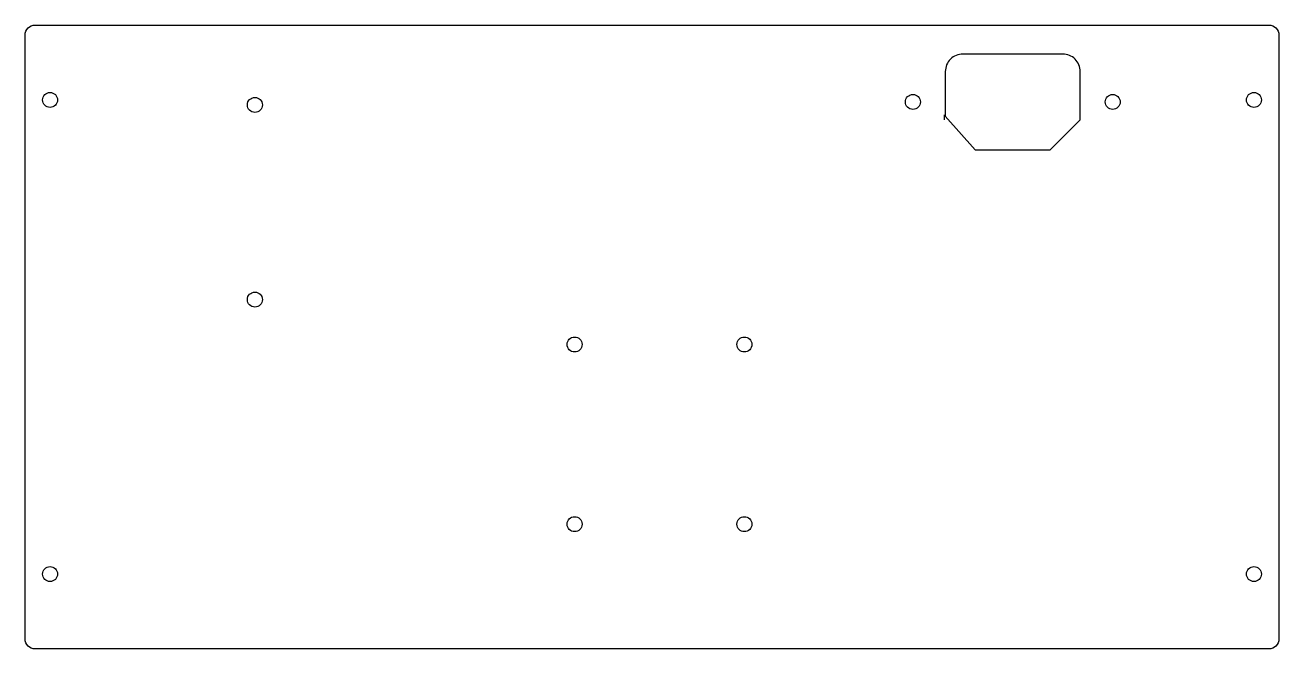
# Model space of a CAD drawing. Header units: millimetres. Extents: x 0 to 251, y -125 to 0.
import ezdxf

# ---------------------------------------------------------------- set-up
doc = ezdxf.new("R2010")
doc.units = ezdxf.units.MM
doc.layers.get('0').update_dxf_attribs({"linetype": 'CONTINUOUS'})

msp = doc.modelspace()

# ---------------------------------------------------------------- linework, layer by layer
msp.add_line((184, -18), (184, -19))
for points in [[(2, 0), (249, 0, -0.414214), (251, -2), (251, -123, -0.414214), (249, -125), (2, -125, -0.414214), (0, -123), (0, -2, -0.414214)], [(190.22, -25), (205.22, -25), (211.22, -19), (211.22, -9.3, 0.414214), (207.72, -5.8), (187.72, -5.8, 0.414214), (184.22, -9.3), (184.22, -18.25)]]:
    msp.add_lwpolyline(points, format="xyb", close=True)
for centre in [(5, -15), (46, -16), (177.72, -15.4), (217.72, -15.4), (246, -15), (46, -55), (110, -64), (144, -64), (110, -100), (144, -100), (5, -110), (246, -110)]:
    msp.add_circle(centre, 1.5)

doc.saveas('drawing.dxf')
